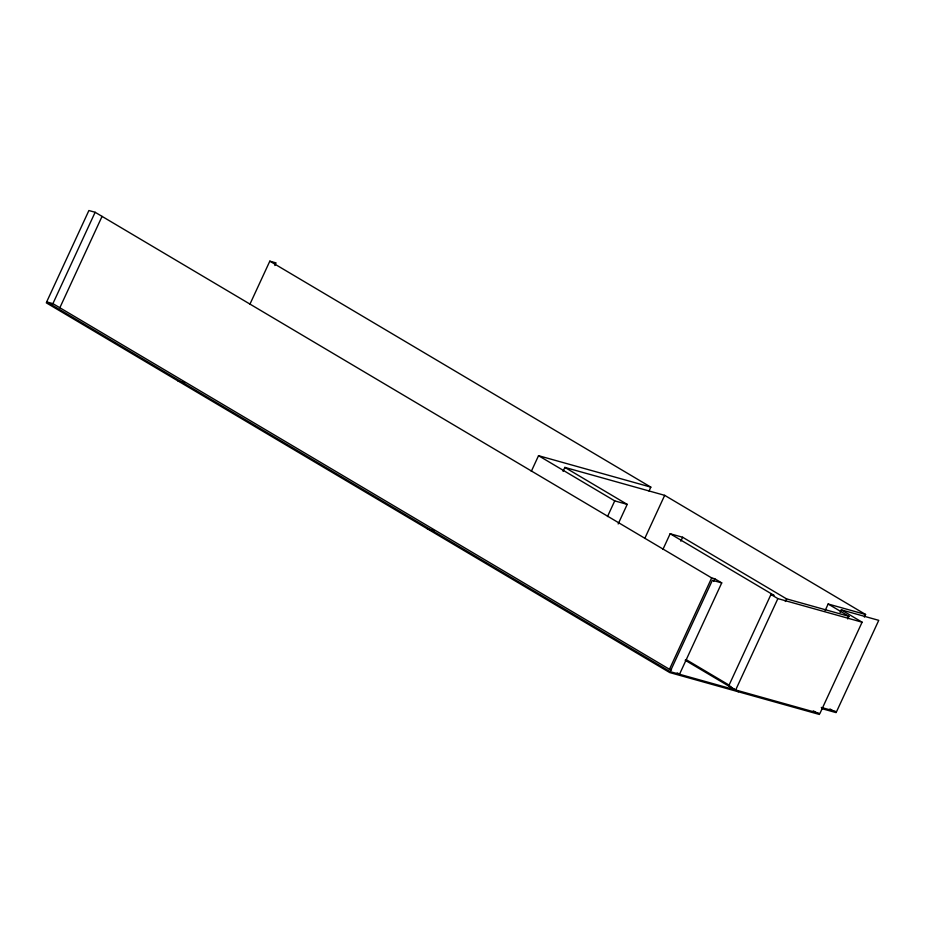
<?xml version="1.0" encoding="UTF-8"?>
<svg xmlns="http://www.w3.org/2000/svg" width="925" height="925" viewBox="0 0 925 925"><rect width="100%" height="100%" fill="white"/><g stroke="black" fill="none" stroke-linecap="round" stroke-linejoin="round"><path stroke-width="1.39" d="M840.108 612.466L841.322 609.864L862.1 622.19L819.885 713.545L670.151 671.643L46.678 301.885L88.892 210.53L95.136 212.276L711.683 577.917L714.794 578.796L721.731 582.9L679.505 674.267L677.204 672.891M46.678 301.885L52.91 303.631L95.136 212.276M59.847 307.748L102.062 216.381M249.912 304.233L269.822 261.162L276.055 262.908L274.852 265.521M531.297 471.357L538.535 455.69L650.83 487.128L649.026 491.036M563.059 471.322L564.863 467.403L664.682 495.337L865.58 614.478L864.378 617.091M607.494 516.555L614.732 500.887L627.208 504.379L618.166 523.955M644.783 538.408L664.682 495.337M662.913 549.415L670.151 533.748L682.627 537.24L786.551 598.868L848.93 616.327L847.728 618.941M680.823 541.16L682.627 537.24M52.91 303.631L669.469 669.284L711.683 577.917M670.151 671.643L712.366 580.287L721.731 582.9M713.591 581.409L714.794 578.796M862.1 622.19L777.879 598.614L735.664 689.981L728.727 685.876L770.953 594.509L774.063 595.376L670.151 533.748M785.337 601.481L786.551 598.868M825.135 610.535L828.153 604.002L865.58 614.478M51.8 304.371L46.25 302.81L669.723 672.567L819.457 714.47L813.341 710.851M177.877 380.869L184.803 382.811M841.322 609.864L878.75 620.34L836.535 711.707L821.284 707.428M427.257 528.776L434.195 530.719M822.244 708.747L836.107 712.62L829.91 708.955M669.469 669.284L671.538 669.862M728.727 685.876L730.808 686.454M269.822 261.162L650.83 487.128M828.153 604.002L848.93 616.327M564.863 467.403L627.208 504.379M538.535 455.69L614.732 500.887M770.953 594.509L777.879 598.614M686.084 659.594L729.374 685.275M685.159 660.23L738.347 691.773"/></g></svg>
